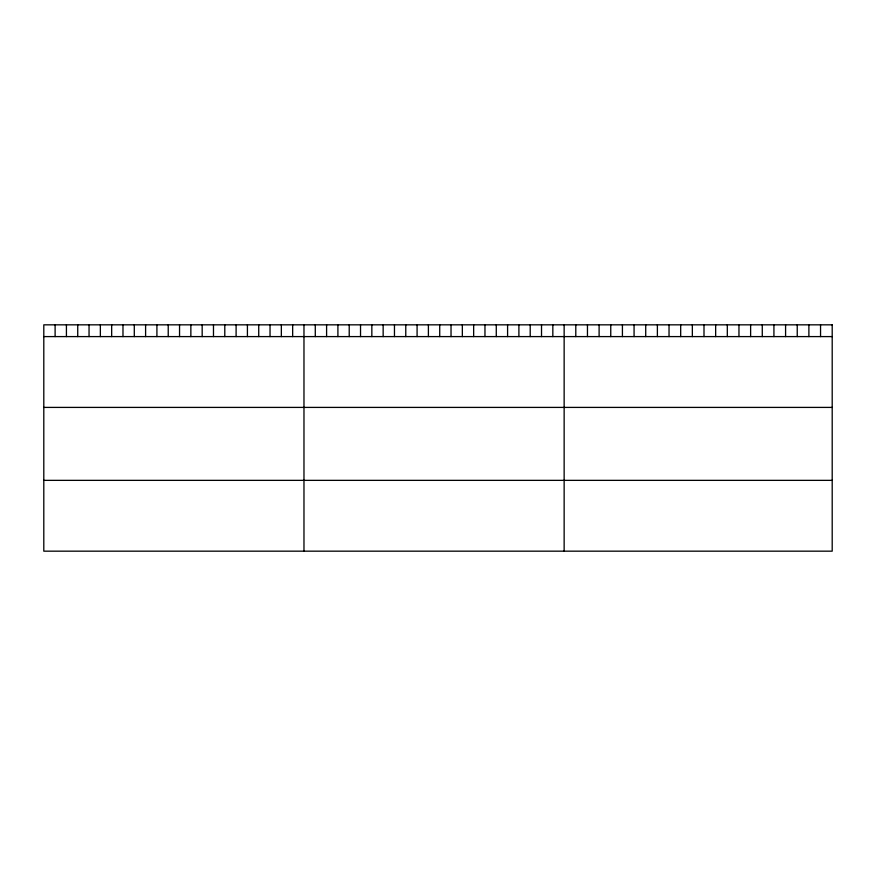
<?xml version="1.0" encoding="UTF-8"?>
<svg xmlns="http://www.w3.org/2000/svg" width="876" height="876" viewBox="0 0 876 876"><rect width="100%" height="100%" fill="white"/><g stroke="black" fill="none" stroke-linecap="round" stroke-linejoin="round"><path stroke-width="1.31" d="M43.8 336.592L832.2 336.592M43.8 407.406L832.2 407.406M43.8 480.355L832.2 480.355M820.549 324.832L820.549 336.592M808.887 324.832L808.887 336.592M797.237 324.832L797.237 336.592M785.586 324.832L785.586 336.592M773.924 324.832L773.924 336.592M762.273 324.832L762.273 336.592M750.622 324.832L750.622 336.592M738.961 324.832L738.961 336.592M727.31 324.832L727.31 336.592M715.659 324.832L715.659 336.592M703.997 324.832L703.997 336.592M692.347 324.832L692.347 336.592M680.685 324.832L680.685 336.592M669.034 324.832L669.034 336.592M657.383 324.832L657.383 336.592M645.721 324.832L645.721 336.592M634.071 324.832L634.071 336.592M622.42 324.832L622.42 336.592M610.758 324.832L610.758 336.592M599.107 324.832L599.107 336.592M587.457 324.832L587.457 336.592M575.795 324.832L575.795 336.592M564.144 324.832L564.144 551.168M552.833 324.832L552.833 336.592M541.521 324.832L541.521 336.592M530.21 324.832L530.21 336.592M518.899 324.832L518.899 336.592M507.587 324.832L507.587 336.592M496.276 324.832L496.276 336.592M484.965 324.832L484.965 336.592M473.653 324.832L473.653 336.592M462.342 324.832L462.342 336.592M451.03 324.832L451.03 336.592M439.719 324.832L439.719 336.592M428.397 324.832L428.397 336.592M417.085 324.832L417.085 336.592M405.774 324.832L405.774 336.592M394.463 324.832L394.463 336.592M383.151 324.832L383.151 336.592M371.84 324.832L371.84 336.592M360.529 324.832L360.529 336.592M349.217 324.832L349.217 336.592M337.906 324.832L337.906 336.592M326.595 324.832L326.595 336.592M315.283 324.832L315.283 336.592M303.972 324.832L303.972 551.168M292.661 324.832L292.661 336.592M281.349 324.832L281.349 336.592M270.038 324.832L270.038 336.592M258.727 324.832L258.727 336.592M247.415 324.832L247.415 336.592M236.104 324.832L236.104 336.592M224.793 324.832L224.793 336.592M213.481 324.832L213.481 336.592M202.17 324.832L202.17 336.592M190.859 324.832L190.859 336.592M179.547 324.832L179.547 336.592M168.225 324.832L168.225 336.592M156.913 324.832L156.913 336.592M145.602 324.832L145.602 336.592M134.291 324.832L134.291 336.592M122.979 324.832L122.979 336.592M111.668 324.832L111.668 336.592M100.357 324.832L100.357 336.592M89.045 324.832L89.045 336.592M77.734 324.832L77.734 336.592M66.423 324.832L66.423 336.592M55.111 324.832L55.111 336.592M832.2 324.832L43.8 324.832L43.8 551.168L832.2 551.168L832.2 324.832"/></g></svg>
